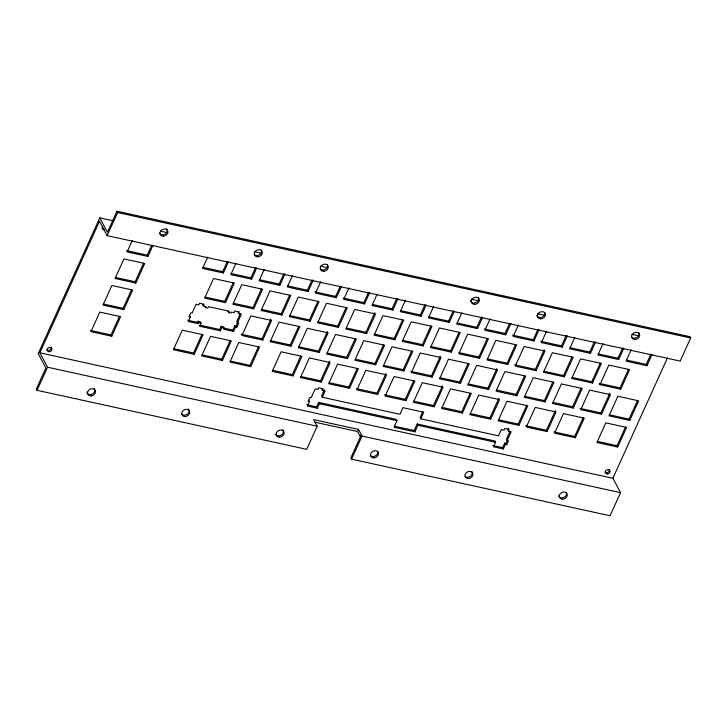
<?xml version="1.0" encoding="UTF-8"?>
<svg xmlns="http://www.w3.org/2000/svg" width="727" height="727" viewBox="0 0 727 727"><rect width="100%" height="100%" fill="white"/><g stroke="black" fill="none" stroke-linecap="round" stroke-linejoin="round"><path stroke-width="1.09" d="M113.067 220.744L99.772 217.836L38.213 353.604L45.865 367.998L36.35 389L37.05 390.308L306.685 449.341L317.154 426.249L313.628 419.615L358.511 429.439L362.037 436.073L620.531 492.67L610.053 515.761L351.559 459.164L350.868 457.856L361.337 434.764M317.154 426.249L47.519 367.208L39.858 352.813L99.517 221.244L107.169 235.639L680.181 361.101L690.65 338L689.95 336.692L116.947 211.239L107.423 232.231L99.772 217.836M37.05 390.308L47.519 367.208M107.169 235.639L117.638 212.548L116.947 211.239M132.25 240.555L127.107 251.905L147.908 256.458L153.052 245.117M111.74 336.237L90.93 331.685L99.817 312.092L120.618 316.645L111.74 336.237L111.04 334.929L119.455 316.372M123.799 309.647L102.989 305.095L111.876 285.493L132.677 290.055L123.799 309.647L123.099 308.339L131.514 289.773M135.849 283.057L115.048 278.496L123.935 258.903L144.737 263.456L135.849 283.057L135.158 281.74L143.573 263.183M147.908 256.458L147.218 255.15L151.425 245.871M207.74 257.085L202.597 268.436L223.398 272.988L228.542 261.638M189.647 315.672L190.347 316.981L188.293 321.507L198.171 323.669L198.68 322.552L197.989 321.243L197.48 322.361L198.171 323.669M235.593 326.896L233.54 331.412L232.849 330.103L234.894 325.587L235.593 326.896L236.893 327.177L238.665 323.261L237.365 322.97L241.346 314.2L238.638 313.601L239.401 311.928L234.939 310.947L234.176 312.628L231.468 312.037L230.959 313.155L228.614 312.637L229.269 311.201L208.467 306.649L207.813 308.084L205.468 307.576L205.977 306.458L203.269 305.858L204.033 304.177L199.571 303.204L198.807 304.886L196.099 304.286L192.119 313.064L190.819 312.783L189.038 316.699L190.347 316.981M223.398 272.988L222.707 271.68L227.378 261.366M197.989 321.243L200.325 321.752L201.025 323.061L199.58 326.241L220.39 330.794L221.826 327.613L221.135 326.305L219.69 329.485L220.39 330.794M194.209 354.294L173.408 349.742L182.295 330.149L203.097 334.702L194.209 354.294L193.518 352.986L201.933 334.429M235.975 263.265L230.832 274.615L251.633 279.168L256.776 267.827M225.461 302.668L204.66 298.115L213.538 278.523L234.348 283.076L225.461 302.668L224.761 301.36L233.176 282.803M251.633 279.168L250.942 277.859L255.613 267.545M240.21 313.864L236.675 321.661L237.365 322.97M236.893 327.177L236.193 325.869L237.974 321.952M222.444 360.483L201.643 355.921L210.53 336.328L231.331 340.881L222.444 360.483L221.753 359.174L230.168 340.609M264.21 269.453L259.066 280.795L279.868 285.347L285.011 274.006M253.696 308.857L232.894 304.295L241.773 284.702L262.574 289.255L253.696 308.857L252.996 307.548L261.411 288.982M279.868 285.347L279.177 284.039L283.848 273.725M250.679 366.662L229.877 362.11L238.765 342.508L259.566 347.07L250.679 366.662L249.988 365.354L258.403 346.788M262.738 340.063L241.937 335.51L250.815 315.918L271.625 320.471L262.738 340.063L262.047 338.755L270.926 319.162M292.445 275.633L287.301 286.974L308.103 291.536L313.246 280.186M281.931 315.036L261.12 310.484L270.008 290.882L290.809 295.444L281.931 315.036L281.231 313.728L289.646 295.162M308.103 291.536L307.403 290.227L312.083 279.913M290.973 346.252L270.171 341.69L279.05 322.097L299.86 326.65L290.973 346.252L290.273 344.943L298.697 326.378M320.68 281.812L315.536 293.163L336.337 297.716L341.481 286.365M310.165 321.216L289.355 316.663L298.243 297.07L319.044 301.623L310.165 321.216L309.466 319.907L317.881 301.341M293.036 375.932L272.225 371.379L281.113 351.786L301.914 356.339L293.036 375.932L292.336 374.623L300.751 356.057M336.337 297.716L335.638 296.407L340.318 286.093M319.208 352.431L298.406 347.879L307.285 328.277L328.095 332.839L319.208 352.431L318.508 351.123L327.395 331.53M348.915 287.992L343.771 299.342L364.572 303.895L369.716 292.554M338.4 327.395L317.59 322.843L326.478 303.25L347.279 307.803L338.4 327.395L337.701 326.087L346.116 307.53M308.784 400.232L309.484 401.54L307.43 406.057L317.317 408.22L319.362 403.703L318.671 402.394L316.618 406.911L317.317 408.22M321.27 382.12L300.46 377.558L309.348 357.966L330.149 362.519L321.27 382.12L320.571 380.812L329.458 361.21M505.41 444.433L503.366 448.959L502.666 447.65L504.72 443.125L505.41 444.433L506.71 444.724L508.491 440.798L507.192 440.517L511.172 431.738L508.455 431.147L509.218 429.466L504.756 428.494L504.002 430.175L501.285 429.575L498.449 435.837L420.769 418.825L423.75 412.245L402.949 407.693L399.968 414.272L322.279 397.26L325.114 391.008L322.406 390.408L323.17 388.736L318.708 387.755L317.944 389.436L315.236 388.845L311.256 397.614L309.956 397.333L308.184 401.249L309.484 401.54M364.572 303.895L363.873 302.586L368.553 292.272M324.424 389.699L321.588 395.951L322.279 397.26M347.442 358.611L326.641 354.058L335.52 334.465L356.33 339.018L347.442 358.611L346.743 357.302L355.167 338.737M377.149 294.181L372.006 305.522L392.807 310.075L397.951 298.733M366.635 333.584L345.825 329.022L354.712 309.429L375.514 313.982L366.635 333.584L365.935 332.275L374.823 312.674M349.505 388.3L328.695 383.747L337.582 364.145L358.384 368.698L349.505 388.3L348.806 386.991L357.221 368.425M392.807 310.075L392.107 308.766L396.788 298.452M375.677 364.79L354.876 360.238L363.754 340.645L384.565 345.198L375.677 364.79L374.978 363.482L383.402 344.925M405.384 300.36L400.241 311.701L421.042 316.263L426.186 304.913M394.87 339.763L374.06 335.211L382.947 315.609L403.749 320.171L394.87 339.763L394.17 338.455L402.585 319.889M360.383 436.863L357.557 431.538L358.511 429.439M377.74 394.479L356.93 389.926L365.817 370.325L386.619 374.887L377.74 394.479L377.04 393.171L385.928 373.578M351.559 459.164L362.037 436.073M421.042 316.263L420.342 314.955L425.022 304.64M403.912 370.979L383.111 366.417L391.989 346.824L412.791 351.377L403.912 370.979L403.212 369.67L411.627 351.105M433.619 306.54L428.476 317.89L449.277 322.443L454.42 311.092M423.105 345.943L402.295 341.39L411.182 321.797L431.983 326.35L423.105 345.943L422.405 344.634L430.82 326.069M405.975 400.659L385.165 396.106L394.052 376.513L414.853 381.066L405.975 400.659L405.275 399.35L413.69 380.784M318.671 402.394L396.351 419.397L397.042 420.706L394.061 427.285L414.863 431.838L417.852 425.268L417.153 423.959L414.172 430.529L414.863 431.838M449.277 322.443L448.577 321.134L453.257 310.82M432.147 377.159L411.337 372.606L420.224 353.004L441.025 357.566L432.147 377.159L431.447 375.85L440.335 356.257M461.845 312.719L456.701 324.069L477.512 328.622L482.655 317.281M422.632 411.882L420.07 417.516L420.769 418.825M451.34 352.122L430.529 347.57L439.417 327.977L460.218 332.53L451.34 352.122L450.64 350.814L459.055 332.257M434.201 406.838L413.399 402.285L422.287 382.693L443.088 387.246L434.201 406.838L433.51 405.53L442.398 385.937M477.512 328.622L476.812 327.314L481.492 316.999M460.382 383.338L439.571 378.785L448.459 359.193L469.26 363.745L460.382 383.338L459.682 382.029L468.097 363.464M490.08 318.908L484.936 330.249L505.747 334.802L510.89 323.46M479.566 358.311L458.764 353.749L467.652 334.156L488.453 338.709L479.566 358.311L478.875 357.002L487.29 338.437M462.436 413.027L441.634 408.474L450.522 388.872L471.323 393.425L462.436 413.027L461.745 411.718L470.16 393.153M505.747 334.802L505.047 333.493L509.727 323.179M488.617 389.518L467.806 384.965L476.694 365.372L497.495 369.925L488.617 389.518L487.917 388.209L496.805 368.616M518.315 325.087L513.171 336.428L533.981 340.99L539.125 329.64M507.8 364.491L486.999 359.938L495.887 340.336L516.688 344.898L507.8 364.491L507.11 363.182L515.525 344.616M490.67 419.206L469.869 414.654L478.757 395.052L499.558 399.614L490.67 419.206L489.98 417.898L498.858 398.305M533.981 340.99L533.282 339.682L537.962 329.367M516.852 395.706L496.041 391.144L504.929 371.552L525.73 376.104L516.852 395.706L516.152 394.397L524.567 375.832M417.153 423.959L494.833 440.962L495.532 442.27L493.479 446.796L503.366 448.959M546.55 331.267L541.406 342.617L562.216 347.17L567.36 335.819M508.518 428.158L507.764 429.839L508.455 431.147M536.035 370.67L515.234 366.117L524.122 346.525L544.923 351.077L536.035 370.67L535.345 369.361L544.223 349.769M510.027 431.411L506.492 439.208L507.192 440.517M506.71 444.724L506.019 443.415L507.346 440.471M518.905 425.386L498.104 420.833L506.992 401.24L527.793 405.793L518.905 425.386L518.215 424.077L526.63 405.512M562.216 347.17L561.517 345.861L566.197 335.547M545.086 401.886L524.276 397.333L533.164 377.731L553.965 382.293L545.086 401.886L544.387 400.577L552.802 382.011M574.784 337.446L569.641 348.796L590.451 353.349L595.595 342.008M564.27 376.85L543.469 372.297L552.356 352.704L573.158 357.257L564.27 376.85L563.579 375.541L571.995 356.975M547.14 431.565L526.339 427.013L535.226 407.42L556.028 411.973L547.14 431.565L546.45 430.257L555.328 410.664M590.451 353.349L589.751 352.041L594.432 341.726M573.321 408.065L552.511 403.512L561.398 383.92L582.2 388.472L573.321 408.065L572.622 406.757L581.037 388.191M603.019 343.635L597.876 354.976L618.686 359.529L623.83 348.188M592.505 383.038L571.704 378.476L580.591 358.884L601.393 363.436L592.505 383.038L591.814 381.73L600.229 363.164M575.375 437.754L554.574 433.192L563.461 413.599L584.263 418.152L575.375 437.754L574.684 436.445L583.099 417.88M599.939 384.665L608.826 365.063L629.627 369.616L620.74 389.218L599.939 384.665L599.239 383.356M618.686 359.529L617.986 358.22L622.666 347.906M601.556 414.245L580.746 409.692L589.633 390.099L610.435 394.652L601.556 414.245L600.856 412.936L609.744 393.343M631.254 349.814L626.111 361.155L646.921 365.717L652.064 354.367M620.74 389.218L620.049 387.909L628.464 369.343M646.921 365.717L646.221 364.4L650.901 354.094M617.732 447.023L596.922 442.47L605.809 422.878L626.61 427.431L617.732 447.023L617.032 445.715L625.447 427.149M629.782 420.433L608.981 415.871L617.868 396.279L638.669 400.831L629.782 420.433L629.091 419.125L637.506 400.559M620.531 492.67L612.87 478.275L667.395 358.011M117.638 212.548L690.65 338M160.731 231.186L167.383 232.64M254.941 251.806L261.584 253.269M320.325 266.127L326.977 267.581M471.06 299.133L478.82 300.824M537.562 313.691L545.323 315.391M631.772 334.311L638.424 335.774M126.407 250.597L147.218 255.15M202.997 267.363L222.707 271.68M231.231 273.543L250.942 277.859M259.466 279.722L279.177 284.039M287.701 285.911L307.403 290.227M314.836 291.854L335.638 296.407M343.071 298.034L363.873 302.586M372.406 304.449L392.107 308.766M400.632 310.638L420.342 314.955M428.866 316.818L448.577 321.134M457.101 322.997L476.812 327.314M484.246 328.94L505.047 333.493M512.48 335.12L533.282 339.682M540.715 341.308L561.517 345.861M570.041 347.724L589.751 352.041M598.276 353.904L617.986 358.22M626.51 360.092L646.221 364.4M115.448 277.432L135.158 281.74M205.05 297.052L224.761 301.36M233.285 303.232L252.996 307.548M261.52 309.411L281.231 313.728M289.755 315.591L309.466 319.907M317.99 321.779L337.701 326.087M346.225 327.959L365.935 332.275M374.46 334.138L394.17 338.455M402.694 340.318L422.405 344.634M430.929 346.497L450.64 350.814M459.164 352.686L478.875 357.002M487.399 358.865L507.11 363.182M514.534 364.809L535.345 369.361M543.869 371.224L563.579 375.541M572.104 377.413L591.814 381.73M600.338 383.592L620.049 387.909M234.894 325.587L236.193 325.869M221.135 326.305L223.471 326.823L224.17 328.131L223.662 329.249L233.54 331.412M187.593 320.198L197.48 322.361M198.68 322.552L201.025 323.061M221.826 327.613L232.849 330.103M103.388 304.022L123.099 308.339M199.98 325.169L219.69 329.485M241.237 334.202L262.047 338.755M270.571 340.627L290.273 344.943M298.806 346.806L318.508 351.123M327.041 352.986L346.743 357.302M355.267 359.174L374.978 363.482M383.502 365.354L403.212 369.67M410.646 371.297L431.447 375.85M439.971 377.713L459.682 382.029M468.206 383.901L487.917 388.209M496.441 390.081L516.152 394.397M524.676 396.26L544.387 400.577M552.911 402.44L572.622 406.757M580.055 408.383L600.856 412.936M609.38 414.808L629.091 419.125M90.239 330.376L111.04 334.929M173.808 348.678L193.518 352.986M202.042 354.858L221.753 359.174M230.277 361.037L249.988 365.354M272.625 370.307L292.336 374.623M300.86 376.495L320.571 380.812M329.095 382.675L348.806 386.991M356.239 388.618L377.04 393.171M384.474 394.797L405.275 399.35M413.799 401.222L433.51 405.53M442.034 407.402L461.745 411.718M470.269 413.581L489.98 417.898M498.504 419.761L518.215 424.077M525.639 425.704L546.45 430.257M553.874 431.883L574.684 436.445M597.321 441.398L617.032 445.715M504.72 443.125L506.019 443.415M319.362 403.703L397.042 420.706M417.852 425.268L495.532 442.27M306.739 404.748L316.618 406.911M492.788 445.487L502.666 447.65M394.461 426.222L414.172 430.529M39.858 352.813L612.87 478.275M314.864 422.196L357.557 431.538M321.707 389.099L322.406 390.408M237.938 312.292L238.638 313.601M227.924 311.329L228.614 312.637M204.778 306.267L205.468 307.576M202.569 304.549L203.269 305.858M104.379 229.923A2.517 2.036 -28 0 1 102.816 226.76M103.688 228.614A2.517 2.036 -28 0 1 102.089 228.033M51.063 347.097A2.517 2.036 -28 0 1 50.009 349.896A2.517 2.036 -28 0 1 46.882 349.805M609.217 469.297A2.517 2.036 -28 0 1 608.154 472.105A2.517 2.036 -28 0 1 605.028 472.014M566.469 492.788A4.198 3.399 -28 0 1 563.57 497.55A4.198 3.399 -28 0 1 558.645 495.778M472.014 471.741A4.198 3.399 -28 0 1 470.251 476.412A4.198 3.399 -28 0 1 465.035 476.267M377.622 451.276A4.198 3.399 -28 0 1 375.495 455.884A4.198 3.399 -28 0 1 370.379 455.393M282.639 429.666A4.198 3.399 -28 0 1 281.394 435.064A4.198 3.399 -28 0 1 275.66 434.192M188.266 409.001A4.198 3.399 -28 0 1 187.012 414.399A4.198 3.399 -28 0 1 181.287 413.527M94.065 388.382A4.198 3.399 -28 0 1 92.338 394.052A4.198 3.399 -28 0 1 86.822 392.044M166.474 228.678A4.198 3.399 -28 0 1 165.22 234.076A4.198 3.399 -28 0 1 159.495 233.194M261.293 250.043A4.198 3.399 -28 0 1 259.53 254.723A4.198 3.399 -28 0 1 254.314 254.568M638.815 332.911A4.198 3.399 -28 0 1 636.67 337.519A4.198 3.399 -28 0 1 631.563 337.01M544.568 312.374A4.198 3.399 -28 0 1 541.779 317.172A4.198 3.399 -28 0 1 536.79 315.5M478.375 297.57A4.198 3.399 -28 0 1 475.622 302.741A4.198 3.399 -28 0 1 470.614 300.515M327.314 264.501A4.198 3.399 -28 0 1 325.551 269.172A4.198 3.399 -28 0 1 320.334 269.026M607.318 473.904A2.517 2.036 -28 0 0 609.917 470.605A2.517 2.036 -28 0 0 605.755 470.732A2.517 2.036 -28 0 0 607.318 473.904M49.172 351.695A2.517 2.036 -28 0 0 51.762 348.406A2.517 2.036 -28 0 0 47.609 348.533A2.517 2.036 -28 0 0 49.172 351.695M562.18 499.167A4.198 3.399 -28 0 0 567.16 494.096A4.198 3.399 -28 0 0 560.417 493.515A4.198 3.399 -28 0 0 562.18 499.167M468.397 478.539A4.198 3.399 -28 0 0 472.714 473.05A4.198 3.399 -28 0 0 465.789 473.259A4.198 3.399 -28 0 0 468.397 478.539M373.614 457.846A4.198 3.399 -28 0 0 378.313 452.585A4.198 3.399 -28 0 0 371.479 452.348A4.198 3.399 -28 0 0 373.614 457.846M90.957 395.897A4.198 3.399 -28 0 0 95.282 390.408A4.198 3.399 -28 0 0 88.349 390.617A4.198 3.399 -28 0 0 90.957 395.897M185.158 416.526A4.198 3.399 -28 0 0 189.474 411.037A4.198 3.399 -28 0 0 182.55 411.246A4.198 3.399 -28 0 0 185.158 416.526M279.531 437.191A4.198 3.399 -28 0 0 283.857 431.702A4.198 3.399 -28 0 0 276.932 431.911A4.198 3.399 -28 0 0 279.531 437.191M163.366 236.193A4.198 3.399 -28 0 0 167.683 230.704A4.198 3.399 -28 0 0 160.758 230.913A4.198 3.399 -28 0 0 163.366 236.193M257.667 256.84A4.198 3.399 -28 0 0 261.993 251.351A4.198 3.399 -28 0 0 255.059 251.56A4.198 3.399 -28 0 0 257.667 256.84M323.697 271.298A4.198 3.399 -28 0 0 328.013 265.809A4.198 3.399 -28 0 0 321.089 266.018A4.198 3.399 -28 0 0 323.697 271.298M474.749 304.368A4.198 3.399 -28 0 0 479.066 298.879A4.198 3.399 -28 0 0 472.141 299.088A4.198 3.399 -28 0 0 474.749 304.368M540.379 318.826A4.198 3.399 -28 0 0 545.259 313.682A4.198 3.399 -28 0 0 538.48 313.228A4.198 3.399 -28 0 0 540.379 318.826M634.789 339.473A4.198 3.399 -28 0 0 639.515 334.229A4.198 3.399 -28 0 0 632.681 333.957A4.198 3.399 -28 0 0 634.789 339.473"/></g></svg>
